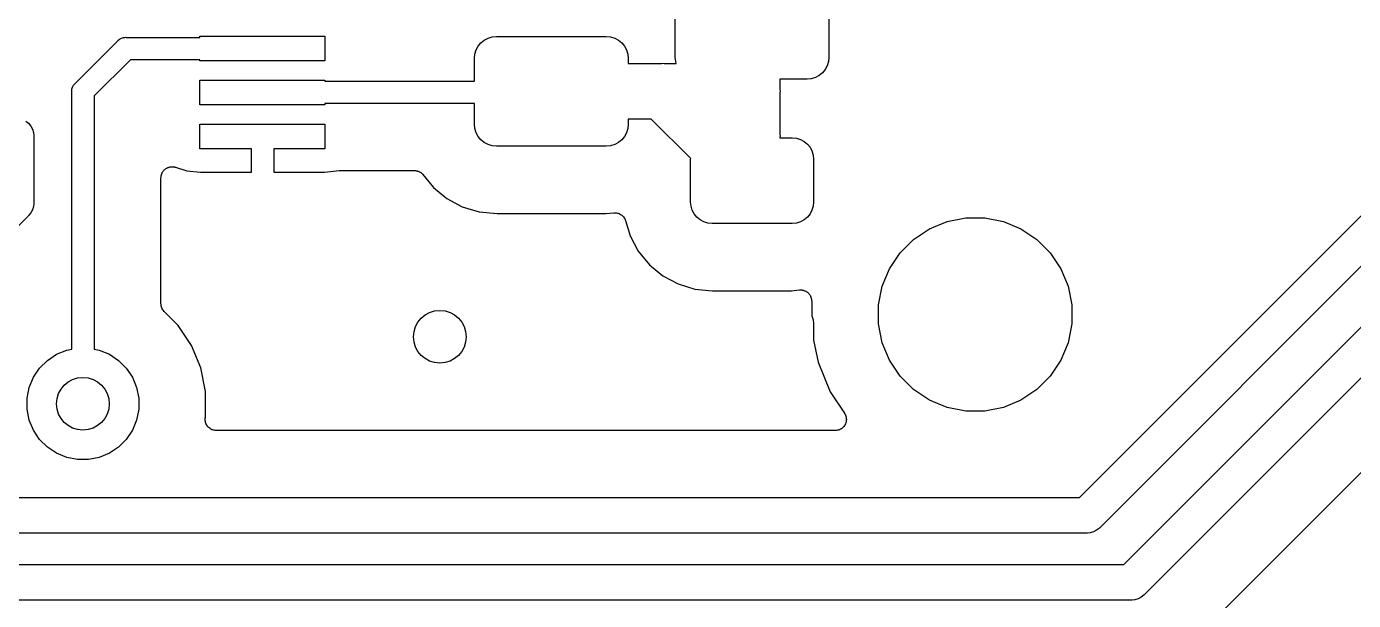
# Model space of a CAD drawing. Extents: x 122.4 to 185.8, y -118.8 to -64.3.
# Drawn here: x 152.77 to 167.88, y -105.62 to -99.09 of the extents above; entities that cross this region are included whole.
import ezdxf

# ---------------------------------------------------------------- set-up
doc = ezdxf.new("R2010")
doc.units = 0
doc.layers.add('BLACK', color=7, linetype='CONTINUOUS')

msp = doc.modelspace()

# ---------------------------------------------------------------- linework, layer by layer
at = {"layer": 'BLACK', "linetype": 'CONTINUOUS'}
for p, q in [((160.161, -99.435), (160.161, -98.685)), ((161.911, -98.685), (161.911, -99.435)), ((153.331, -99.7278), (153.809, -99.2496)), ((153.809, -99.2496), (153.813, -99.2448)), ((153.813, -99.2448), (153.832, -99.2289)), ((153.832, -99.2289), (153.854, -99.2171)), ((153.854, -99.2171), (153.878, -99.2098)), ((153.878, -99.2098), (153.895, -99.2082)), ((153.895, -99.2082), (153.903, -99.2074)), ((153.903, -99.2074), (153.909, -99.208)), ((153.909, -99.208), (154.749, -99.208)), ((154.749, -99.208), (154.749, -99.1953)), ((154.749, -99.1953), (156.172, -99.1953)), ((156.172, -99.1953), (156.172, -99.4747)), ((157.948, -99.2702), (157.986, -99.2391)), ((157.986, -99.2391), (158.029, -99.216)), ((158.029, -99.216), (158.076, -99.2018)), ((158.076, -99.2018), (158.125, -99.197)), ((158.125, -99.197), (159.375, -99.197)), ((159.375, -99.197), (159.424, -99.2018)), ((159.424, -99.2018), (159.471, -99.216)), ((159.471, -99.216), (159.514, -99.2391)), ((159.514, -99.2391), (159.552, -99.2702)), ((157.875, -99.447), (157.88, -99.3982)), ((157.88, -99.3982), (157.894, -99.3513)), ((157.894, -99.3513), (157.917, -99.3081)), ((157.917, -99.3081), (157.948, -99.2702)), ((159.552, -99.2702), (159.583, -99.3081)), ((159.583, -99.3081), (159.606, -99.3513)), ((159.606, -99.3513), (159.62, -99.3982)), ((159.62, -99.3982), (159.625, -99.447)), ((153.956, -99.462), (153.543, -99.8746)), ((154.749, -99.462), (153.956, -99.462)), ((154.749, -99.4747), (154.749, -99.462)), ((156.172, -99.4747), (154.749, -99.4747)), ((157.875, -99.708), (157.875, -99.447)), ((159.625, -99.447), (159.625, -99.5045)), ((159.625, -99.5045), (160.004, -99.5045)), ((160.004, -99.5045), (160.02, -99.503)), ((160.02, -99.503), (160.036, -99.5045)), ((160.036, -99.5045), (160.172, -99.5045)), ((160.166, -99.4838), (160.161, -99.435)), ((160.172, -99.5045), (160.166, -99.4838)), ((161.892, -99.5307), (161.869, -99.5739)), ((161.906, -99.4838), (161.892, -99.5307)), ((161.911, -99.435), (161.906, -99.4838)), ((154.749, -99.9747), (154.749, -99.6953)), ((154.749, -99.6953), (156.172, -99.6953)), ((156.172, -99.6953), (156.172, -99.708)), ((156.172, -99.708), (157.875, -99.708)), ((161.661, -99.685), (161.353, -99.685)), ((161.353, -99.685), (161.353, -99.8064)), ((161.71, -99.6802), (161.661, -99.685)), ((161.757, -99.666), (161.71, -99.6802)), ((161.8, -99.6429), (161.757, -99.666)), ((161.838, -99.6118), (161.8, -99.6429)), ((161.869, -99.5739), (161.838, -99.6118)), ((153.288, -99.822), (153.291, -99.7971)), ((153.289, -99.8282), (153.288, -99.822)), ((153.289, -102.756), (153.289, -99.8282)), ((153.291, -99.7971), (153.298, -99.7732)), ((153.298, -99.7732), (153.31, -99.7511)), ((153.31, -99.7511), (153.315, -99.7446)), ((153.315, -99.7446), (153.326, -99.7318)), ((153.326, -99.7318), (153.331, -99.7278)), ((161.353, -99.8064), (161.355, -99.822)), ((161.355, -99.822), (161.353, -99.8376)), ((161.353, -99.8376), (161.353, -100.314)), ((153.543, -99.8746), (153.543, -102.756)), ((156.172, -99.9747), (154.749, -99.9747)), ((157.875, -99.962), (156.172, -99.962)), ((156.172, -99.962), (156.172, -99.9747)), ((157.875, -100.197), (157.875, -99.962)), ((164.762, -104.445), (169.281, -99.9253)), ((152.767, -100.16), (152.798, -100.186)), ((159.888, -100.139), (159.625, -100.139)), ((159.625, -100.139), (159.625, -100.197)), ((160.337, -100.588), (159.888, -100.139)), ((152.798, -100.186), (152.824, -100.217)), ((152.824, -100.217), (152.843, -100.252)), ((152.843, -100.252), (152.854, -100.29)), ((152.854, -100.29), (152.857, -100.32)), ((152.857, -100.32), (152.857, -101.082)), ((154.749, -100.475), (154.749, -100.195)), ((154.749, -100.195), (156.172, -100.195)), ((156.172, -100.195), (156.172, -100.475)), ((157.88, -100.246), (157.875, -100.197)), ((157.894, -100.293), (157.88, -100.246)), ((157.917, -100.336), (157.894, -100.293)), ((159.606, -100.293), (159.583, -100.336)), ((159.62, -100.246), (159.606, -100.293)), ((159.625, -100.197), (159.62, -100.246)), ((161.353, -100.314), (161.355, -100.33)), ((169.569, -100.213), (164.997, -104.785)), ((157.948, -100.374), (157.917, -100.336)), ((157.986, -100.405), (157.948, -100.374)), ((158.029, -100.428), (157.986, -100.405)), ((158.076, -100.442), (158.029, -100.428)), ((158.125, -100.447), (158.076, -100.442)), ((159.375, -100.447), (158.125, -100.447)), ((159.424, -100.442), (159.375, -100.447)), ((159.471, -100.428), (159.424, -100.442)), ((159.514, -100.405), (159.471, -100.428)), ((159.552, -100.374), (159.514, -100.405)), ((159.583, -100.336), (159.552, -100.374)), ((161.355, -100.33), (161.353, -100.346)), ((161.353, -100.346), (161.353, -100.35)), ((161.353, -100.35), (161.492, -100.35)), ((161.492, -100.35), (161.54, -100.355)), ((161.54, -100.355), (161.586, -100.369)), ((161.586, -100.369), (161.628, -100.392)), ((161.628, -100.392), (161.665, -100.422)), ((161.665, -100.422), (161.695, -100.459)), ((161.695, -100.459), (161.717, -100.501)), ((155.334, -100.475), (154.749, -100.475)), ((155.334, -100.741), (155.334, -100.475)), ((156.172, -100.475), (155.588, -100.475)), ((155.588, -100.475), (155.588, -100.741)), ((160.336, -100.594), (160.337, -100.588)), ((160.336, -101.082), (160.336, -100.594)), ((161.717, -100.501), (161.731, -100.547)), ((161.731, -100.547), (161.736, -100.594)), ((161.736, -100.594), (161.736, -101.082)), ((154.308, -100.781), (154.31, -100.775)), ((154.31, -100.775), (154.311, -100.77)), ((154.311, -100.77), (154.313, -100.764)), ((154.313, -100.764), (154.315, -100.757)), ((154.315, -100.757), (154.318, -100.752)), ((154.318, -100.752), (154.32, -100.747)), ((154.32, -100.747), (154.324, -100.741)), ((154.324, -100.741), (154.327, -100.736)), ((154.327, -100.736), (154.331, -100.731)), ((154.331, -100.731), (154.334, -100.726)), ((154.334, -100.726), (154.339, -100.722)), ((154.339, -100.722), (154.343, -100.717)), ((154.343, -100.717), (154.348, -100.713)), ((154.348, -100.713), (154.352, -100.709)), ((154.352, -100.709), (154.357, -100.705)), ((154.357, -100.705), (154.362, -100.701)), ((154.362, -100.701), (154.368, -100.698)), ((154.368, -100.698), (154.373, -100.695)), ((154.373, -100.695), (154.379, -100.693)), ((154.379, -100.693), (154.384, -100.69)), ((154.384, -100.69), (154.39, -100.688)), ((154.39, -100.688), (154.395, -100.686)), ((154.395, -100.686), (154.402, -100.684)), ((154.402, -100.684), (154.408, -100.683)), ((154.408, -100.683), (154.414, -100.682)), ((154.414, -100.682), (154.42, -100.681)), ((154.42, -100.681), (154.426, -100.681)), ((154.426, -100.681), (154.433, -100.68)), ((154.433, -100.68), (154.439, -100.681)), ((154.439, -100.681), (154.445, -100.681)), ((154.445, -100.681), (154.451, -100.682)), ((154.451, -100.682), (154.458, -100.683)), ((154.458, -100.683), (154.463, -100.685)), ((154.463, -100.685), (154.469, -100.686)), ((154.469, -100.686), (154.6, -100.726)), ((154.6, -100.726), (154.756, -100.741)), ((154.756, -100.741), (155.334, -100.741)), ((155.588, -100.741), (156.166, -100.741)), ((156.166, -100.741), (156.332, -100.725)), ((156.332, -100.725), (156.334, -100.724)), ((156.334, -100.724), (156.339, -100.725)), ((156.339, -100.725), (156.345, -100.724)), ((156.345, -100.724), (157.19, -100.724)), ((157.19, -100.724), (157.192, -100.724)), ((157.192, -100.724), (157.197, -100.725)), ((157.197, -100.725), (157.203, -100.725)), ((157.203, -100.725), (157.209, -100.726)), ((157.209, -100.726), (157.216, -100.727)), ((157.216, -100.727), (157.222, -100.728)), ((157.222, -100.728), (157.227, -100.73)), ((157.227, -100.73), (157.233, -100.732)), ((157.233, -100.732), (157.24, -100.734)), ((157.24, -100.734), (157.245, -100.737)), ((157.245, -100.737), (157.25, -100.739)), ((157.25, -100.739), (157.256, -100.743)), ((157.256, -100.743), (157.262, -100.746)), ((157.262, -100.746), (157.266, -100.75)), ((157.266, -100.75), (157.27, -100.753)), ((157.27, -100.753), (157.275, -100.758)), ((157.275, -100.758), (157.281, -100.762)), ((157.281, -100.762), (157.284, -100.766)), ((157.284, -100.766), (157.288, -100.77)), ((157.288, -100.77), (157.407, -100.915)), ((165.27, -105.207), (169.789, -100.687)), ((154.305, -100.806), (154.306, -100.8)), ((154.305, -100.807), (154.305, -100.806)), ((154.305, -102.239), (154.305, -100.807)), ((154.306, -100.794), (154.307, -100.788)), ((154.306, -100.8), (154.306, -100.794)), ((154.307, -100.788), (154.308, -100.781)), ((157.407, -100.915), (157.561, -101.042)), ((157.561, -101.042), (157.736, -101.135)), ((170.077, -100.975), (165.505, -105.547)), ((152.824, -101.205), (152.798, -101.236)), ((152.843, -101.17), (152.824, -101.205)), ((152.854, -101.132), (152.843, -101.17)), ((152.857, -101.102), (152.854, -101.132)), ((152.857, -101.082), (152.858, -101.092)), ((152.858, -101.092), (152.857, -101.102)), ((152.857, -101.102), (152.857, -101.102)), ((157.736, -101.135), (157.927, -101.193)), ((157.927, -101.193), (158.131, -101.213)), ((158.131, -101.213), (159.369, -101.213)), ((159.369, -101.213), (159.46, -101.204)), ((159.46, -101.204), (159.461, -101.204)), ((159.461, -101.204), (159.461, -101.204)), ((159.461, -101.204), (159.461, -101.204)), ((159.461, -101.204), (159.462, -101.204)), ((159.462, -101.204), (159.474, -101.204)), ((159.474, -101.204), (159.486, -101.204)), ((159.486, -101.204), (159.486, -101.204)), ((159.486, -101.204), (159.487, -101.204)), ((159.487, -101.204), (159.499, -101.207)), ((159.499, -101.207), (159.51, -101.209)), ((159.51, -101.209), (159.511, -101.209)), ((159.511, -101.209), (159.511, -101.21)), ((159.511, -101.21), (159.522, -101.214)), ((159.522, -101.214), (159.533, -101.219)), ((159.533, -101.219), (159.533, -101.219)), ((159.533, -101.219), (159.534, -101.219)), ((159.534, -101.219), (159.544, -101.226)), ((159.544, -101.226), (159.554, -101.233)), ((160.341, -101.129), (160.336, -101.082)), ((160.355, -101.175), (160.341, -101.129)), ((160.377, -101.217), (160.355, -101.175)), ((160.407, -101.254), (160.377, -101.217)), ((161.695, -101.217), (161.665, -101.254)), ((161.717, -101.175), (161.695, -101.217)), ((161.731, -101.129), (161.717, -101.175)), ((161.736, -101.082), (161.731, -101.129)), ((152.791, -101.243), (151.587, -102.446)), ((152.798, -101.236), (152.791, -101.243)), ((159.554, -101.233), (159.554, -101.233)), ((159.554, -101.233), (159.554, -101.233)), ((159.554, -101.233), (159.563, -101.242)), ((159.563, -101.242), (159.571, -101.25)), ((159.571, -101.25), (159.571, -101.251)), ((159.571, -101.251), (159.572, -101.251)), ((159.572, -101.251), (159.578, -101.261)), ((159.578, -101.261), (159.585, -101.271)), ((159.585, -101.271), (159.585, -101.271)), ((159.585, -101.271), (159.585, -101.272)), ((159.585, -101.272), (159.59, -101.283)), ((159.59, -101.283), (159.594, -101.294)), ((159.594, -101.294), (159.647, -101.468)), ((160.444, -101.284), (160.407, -101.254)), ((160.486, -101.307), (160.444, -101.284)), ((160.532, -101.321), (160.486, -101.307)), ((160.58, -101.325), (160.532, -101.321)), ((161.492, -101.325), (160.58, -101.325)), ((161.54, -101.321), (161.492, -101.325)), ((161.586, -101.307), (161.54, -101.321)), ((161.628, -101.284), (161.586, -101.307)), ((161.665, -101.254), (161.628, -101.284)), ((163.055, -101.387), (163.255, -101.304)), ((163.255, -101.304), (163.468, -101.262)), ((163.468, -101.262), (163.684, -101.262)), ((163.684, -101.262), (163.897, -101.304)), ((163.897, -101.304), (164.097, -101.387)), ((159.647, -101.468), (159.74, -101.643)), ((162.722, -101.661), (162.875, -101.508)), ((162.875, -101.508), (163.055, -101.387)), ((164.097, -101.387), (164.277, -101.508)), ((164.277, -101.508), (164.43, -101.661)), ((166.323, -105.806), (170.642, -101.487)), ((159.74, -101.643), (159.866, -101.796)), ((162.601, -101.841), (162.722, -101.661)), ((164.43, -101.661), (164.551, -101.841)), ((159.866, -101.796), (160.019, -101.921)), ((160.019, -101.921), (160.193, -102.014)), ((162.518, -102.041), (162.601, -101.841)), ((164.551, -101.841), (164.634, -102.041)), ((160.193, -102.014), (160.383, -102.072)), ((160.383, -102.072), (160.586, -102.092)), ((160.586, -102.092), (161.486, -102.092)), ((161.486, -102.092), (161.575, -102.083)), ((161.575, -102.083), (161.576, -102.083)), ((161.576, -102.083), (161.582, -102.083)), ((161.582, -102.083), (161.588, -102.082)), ((161.588, -102.082), (161.594, -102.083)), ((161.594, -102.083), (161.601, -102.083)), ((161.601, -102.083), (161.607, -102.084)), ((161.607, -102.084), (161.613, -102.085)), ((161.613, -102.085), (161.619, -102.087)), ((161.619, -102.087), (161.625, -102.088)), ((161.625, -102.088), (161.631, -102.091)), ((161.631, -102.091), (161.636, -102.092)), ((161.636, -102.092), (161.642, -102.096)), ((161.642, -102.096), (161.648, -102.098)), ((161.648, -102.098), (161.653, -102.101)), ((161.653, -102.101), (161.658, -102.104)), ((161.658, -102.104), (161.663, -102.108)), ((161.663, -102.108), (161.669, -102.112)), ((161.669, -102.112), (161.673, -102.116)), ((161.673, -102.116), (161.677, -102.12)), ((161.677, -102.12), (161.681, -102.125)), ((161.681, -102.125), (161.686, -102.13)), ((161.686, -102.13), (161.689, -102.135)), ((161.689, -102.135), (161.693, -102.139)), ((162.476, -102.254), (162.518, -102.041)), ((164.634, -102.041), (164.676, -102.254)), ((154.306, -102.25), (154.305, -102.239)), ((154.307, -102.262), (154.306, -102.25)), ((154.307, -102.263), (154.307, -102.262)), ((154.311, -102.275), (154.307, -102.263)), ((154.307, -102.263), (154.307, -102.263)), ((154.314, -102.286), (154.311, -102.275)), ((154.315, -102.287), (154.314, -102.286)), ((154.314, -102.286), (154.314, -102.286)), ((154.32, -102.297), (154.315, -102.287)), ((161.693, -102.139), (161.696, -102.145)), ((161.696, -102.145), (161.7, -102.151)), ((161.7, -102.151), (161.702, -102.156)), ((161.702, -102.156), (161.704, -102.161)), ((161.704, -102.161), (161.706, -102.167)), ((161.706, -102.167), (161.709, -102.174)), ((161.709, -102.174), (161.71, -102.179)), ((161.71, -102.179), (161.712, -102.185)), ((161.712, -102.185), (161.712, -102.191)), ((161.712, -102.191), (161.713, -102.198)), ((161.713, -102.198), (161.713, -102.204)), ((161.713, -102.204), (161.714, -102.209)), ((161.714, -102.209), (161.714, -102.37)), ((162.476, -102.47), (162.476, -102.254)), ((164.676, -102.254), (164.676, -102.47)), ((154.325, -102.308), (154.32, -102.297)), ((154.326, -102.308), (154.325, -102.308)), ((154.326, -102.309), (154.326, -102.308)), ((154.334, -102.318), (154.326, -102.309)), ((154.341, -102.327), (154.334, -102.318)), ((154.342, -102.328), (154.341, -102.327)), ((154.342, -102.329), (154.342, -102.328)), ((154.342, -102.328), (154.342, -102.328)), ((154.342, -102.328), (154.342, -102.328)), ((154.501, -102.487), (154.342, -102.329)), ((161.714, -102.37), (161.717, -102.376)), ((161.717, -102.376), (161.731, -102.422)), ((161.731, -102.422), (161.736, -102.469)), ((154.654, -102.716), (154.501, -102.487)), ((161.736, -102.469), (161.736, -102.656)), ((162.518, -102.683), (162.476, -102.47)), ((164.676, -102.47), (164.634, -102.683)), ((154.759, -102.971), (154.654, -102.716)), ((161.736, -102.656), (161.786, -102.905)), ((162.601, -102.883), (162.518, -102.683)), ((164.634, -102.683), (164.551, -102.883)), ((152.923, -102.973), (153.011, -102.885)), ((153.011, -102.885), (153.115, -102.815)), ((153.115, -102.815), (153.231, -102.767)), ((153.231, -102.767), (153.289, -102.756)), ((153.543, -102.756), (153.601, -102.767)), ((153.601, -102.767), (153.717, -102.815)), ((153.717, -102.815), (153.821, -102.885)), ((153.821, -102.885), (153.909, -102.973)), ((162.722, -103.063), (162.601, -102.883)), ((164.551, -102.883), (164.43, -103.063)), ((152.853, -103.077), (152.923, -102.973)), ((153.909, -102.973), (153.979, -103.077)), ((154.813, -103.24), (154.759, -102.971)), ((161.786, -102.905), (161.926, -103.244)), ((152.781, -103.315), (152.805, -103.193)), ((152.805, -103.193), (152.853, -103.077)), ((153.979, -103.077), (154.027, -103.193)), ((154.027, -103.193), (154.051, -103.315)), ((162.875, -103.216), (162.722, -103.063)), ((164.43, -103.063), (164.277, -103.216)), ((152.781, -103.441), (152.781, -103.315)), ((154.051, -103.315), (154.051, -103.441)), ((154.813, -103.516), (154.813, -103.24)), ((161.926, -103.244), (162.087, -103.485)), ((163.055, -103.337), (162.875, -103.216)), ((163.255, -103.42), (163.055, -103.337)), ((164.097, -103.337), (163.897, -103.42)), ((164.277, -103.216), (164.097, -103.337)), ((152.805, -103.563), (152.781, -103.441)), ((154.051, -103.441), (154.027, -103.563)), ((162.087, -103.485), (162.088, -103.486)), ((162.088, -103.486), (162.088, -103.486)), ((162.088, -103.486), (162.088, -103.486)), ((162.088, -103.486), (162.088, -103.487)), ((162.088, -103.487), (162.094, -103.498)), ((163.468, -103.462), (163.255, -103.42)), ((163.684, -103.462), (163.468, -103.462)), ((163.897, -103.42), (163.684, -103.462)), ((152.853, -103.679), (152.805, -103.563)), ((154.027, -103.563), (153.979, -103.679)), ((154.807, -103.555), (154.809, -103.543)), ((154.807, -103.556), (154.808, -103.555)), ((154.808, -103.555), (154.807, -103.555)), ((154.809, -103.568), (154.807, -103.556)), ((154.809, -103.543), (154.81, -103.531)), ((154.81, -103.58), (154.809, -103.568)), ((154.81, -103.531), (154.813, -103.516)), ((154.813, -103.592), (154.81, -103.58)), ((154.81, -103.58), (154.81, -103.58)), ((154.81, -103.58), (154.81, -103.58)), ((154.817, -103.603), (154.813, -103.592)), ((154.817, -103.604), (154.817, -103.603)), ((154.823, -103.615), (154.817, -103.604)), ((154.817, -103.604), (154.817, -103.604)), ((154.828, -103.625), (154.823, -103.615)), ((154.828, -103.626), (154.828, -103.625)), ((154.829, -103.626), (154.828, -103.626)), ((154.836, -103.635), (154.829, -103.626)), ((154.844, -103.645), (154.836, -103.635)), ((154.854, -103.653), (154.844, -103.645)), ((154.844, -103.645), (154.844, -103.645)), ((154.844, -103.645), (154.844, -103.645)), ((162.071, -103.646), (162.061, -103.654)), ((162.079, -103.637), (162.071, -103.646)), ((162.071, -103.646), (162.071, -103.646)), ((162.071, -103.646), (162.071, -103.646)), ((162.086, -103.627), (162.079, -103.637)), ((162.087, -103.627), (162.086, -103.627)), ((162.093, -103.616), (162.087, -103.627)), ((162.087, -103.627), (162.087, -103.627)), ((162.098, -103.606), (162.093, -103.616)), ((162.094, -103.498), (162.099, -103.508)), ((162.099, -103.605), (162.098, -103.605)), ((162.098, -103.605), (162.098, -103.606)), ((162.099, -103.508), (162.099, -103.508)), ((162.099, -103.508), (162.099, -103.509)), ((162.099, -103.509), (162.103, -103.52)), ((162.102, -103.593), (162.099, -103.605)), ((162.106, -103.582), (162.102, -103.593)), ((162.103, -103.52), (162.106, -103.532)), ((162.106, -103.532), (162.106, -103.532)), ((162.106, -103.532), (162.106, -103.533)), ((162.106, -103.533), (162.107, -103.545)), ((162.107, -103.569), (162.106, -103.581)), ((162.106, -103.581), (162.106, -103.582)), ((162.106, -103.582), (162.106, -103.582)), ((162.107, -103.545), (162.109, -103.557)), ((162.109, -103.557), (162.107, -103.569)), ((162.109, -103.557), (162.108, -103.557)), ((162.108, -103.557), (162.109, -103.557)), ((152.923, -103.783), (152.853, -103.679)), ((153.011, -103.871), (152.923, -103.783)), ((153.909, -103.783), (153.821, -103.871)), ((153.979, -103.679), (153.909, -103.783)), ((154.863, -103.661), (154.854, -103.653)), ((154.874, -103.667), (154.863, -103.661)), ((154.863, -103.661), (154.863, -103.661)), ((154.863, -103.661), (154.863, -103.661)), ((154.884, -103.673), (154.874, -103.667)), ((154.885, -103.673), (154.884, -103.673)), ((154.897, -103.676), (154.885, -103.673)), ((154.885, -103.673), (154.885, -103.673)), ((154.908, -103.68), (154.897, -103.676)), ((154.909, -103.68), (154.908, -103.68)), ((154.908, -103.68), (154.908, -103.68)), ((154.921, -103.681), (154.909, -103.68)), ((154.933, -103.683), (154.921, -103.681)), ((154.934, -103.683), (154.933, -103.683)), ((154.933, -103.683), (154.933, -103.683)), ((154.933, -103.683), (154.933, -103.683)), ((161.982, -103.683), (154.934, -103.683)), ((154.934, -103.683), (154.934, -103.683)), ((161.993, -103.682), (161.982, -103.683)), ((162.006, -103.68), (161.993, -103.682)), ((162.018, -103.677), (162.006, -103.68)), ((162.006, -103.68), (162.006, -103.68)), ((162.006, -103.68), (162.006, -103.68)), ((162.029, -103.673), (162.018, -103.677)), ((162.03, -103.673), (162.029, -103.673)), ((162.041, -103.668), (162.03, -103.673)), ((162.03, -103.673), (162.03, -103.673)), ((162.051, -103.662), (162.041, -103.668)), ((162.052, -103.662), (162.051, -103.662)), ((162.061, -103.654), (162.052, -103.662)), ((162.052, -103.662), (162.052, -103.662)), ((153.115, -103.941), (153.011, -103.871)), ((153.231, -103.989), (153.115, -103.941)), ((153.717, -103.941), (153.601, -103.989)), ((153.821, -103.871), (153.717, -103.941)), ((153.353, -104.013), (153.231, -103.989)), ((153.479, -104.013), (153.353, -104.013)), ((153.601, -103.989), (153.479, -104.013)), ((152.484, -104.445), (164.762, -104.445)), ((164.836, -104.851), (152.41, -104.851)), ((164.846, -104.852), (164.836, -104.851)), ((164.856, -104.851), (164.846, -104.852)), ((164.886, -104.848), (164.856, -104.851)), ((164.856, -104.851), (164.856, -104.851)), ((164.924, -104.837), (164.886, -104.848)), ((164.959, -104.818), (164.924, -104.837)), ((164.99, -104.792), (164.959, -104.818)), ((164.997, -104.785), (164.99, -104.792)), ((151.722, -105.207), (165.27, -105.207)), ((165.394, -105.61), (165.364, -105.613)), ((165.432, -105.599), (165.394, -105.61)), ((165.467, -105.58), (165.432, -105.599)), ((165.498, -105.554), (165.467, -105.58)), ((165.505, -105.547), (165.498, -105.554)), ((165.344, -105.613), (151.648, -105.613)), ((165.354, -105.614), (165.344, -105.613)), ((165.364, -105.613), (165.354, -105.614)), ((165.364, -105.613), (165.364, -105.613))]:
    msp.add_line(p, q, dxfattribs=at)
at = {"layer": 'BLACK'}
for centre in [(157.48, -102.616), (153.416, -103.378)]:
    msp.add_circle(centre, 0.3, dxfattribs=at)

doc.saveas('drawing.dxf')
